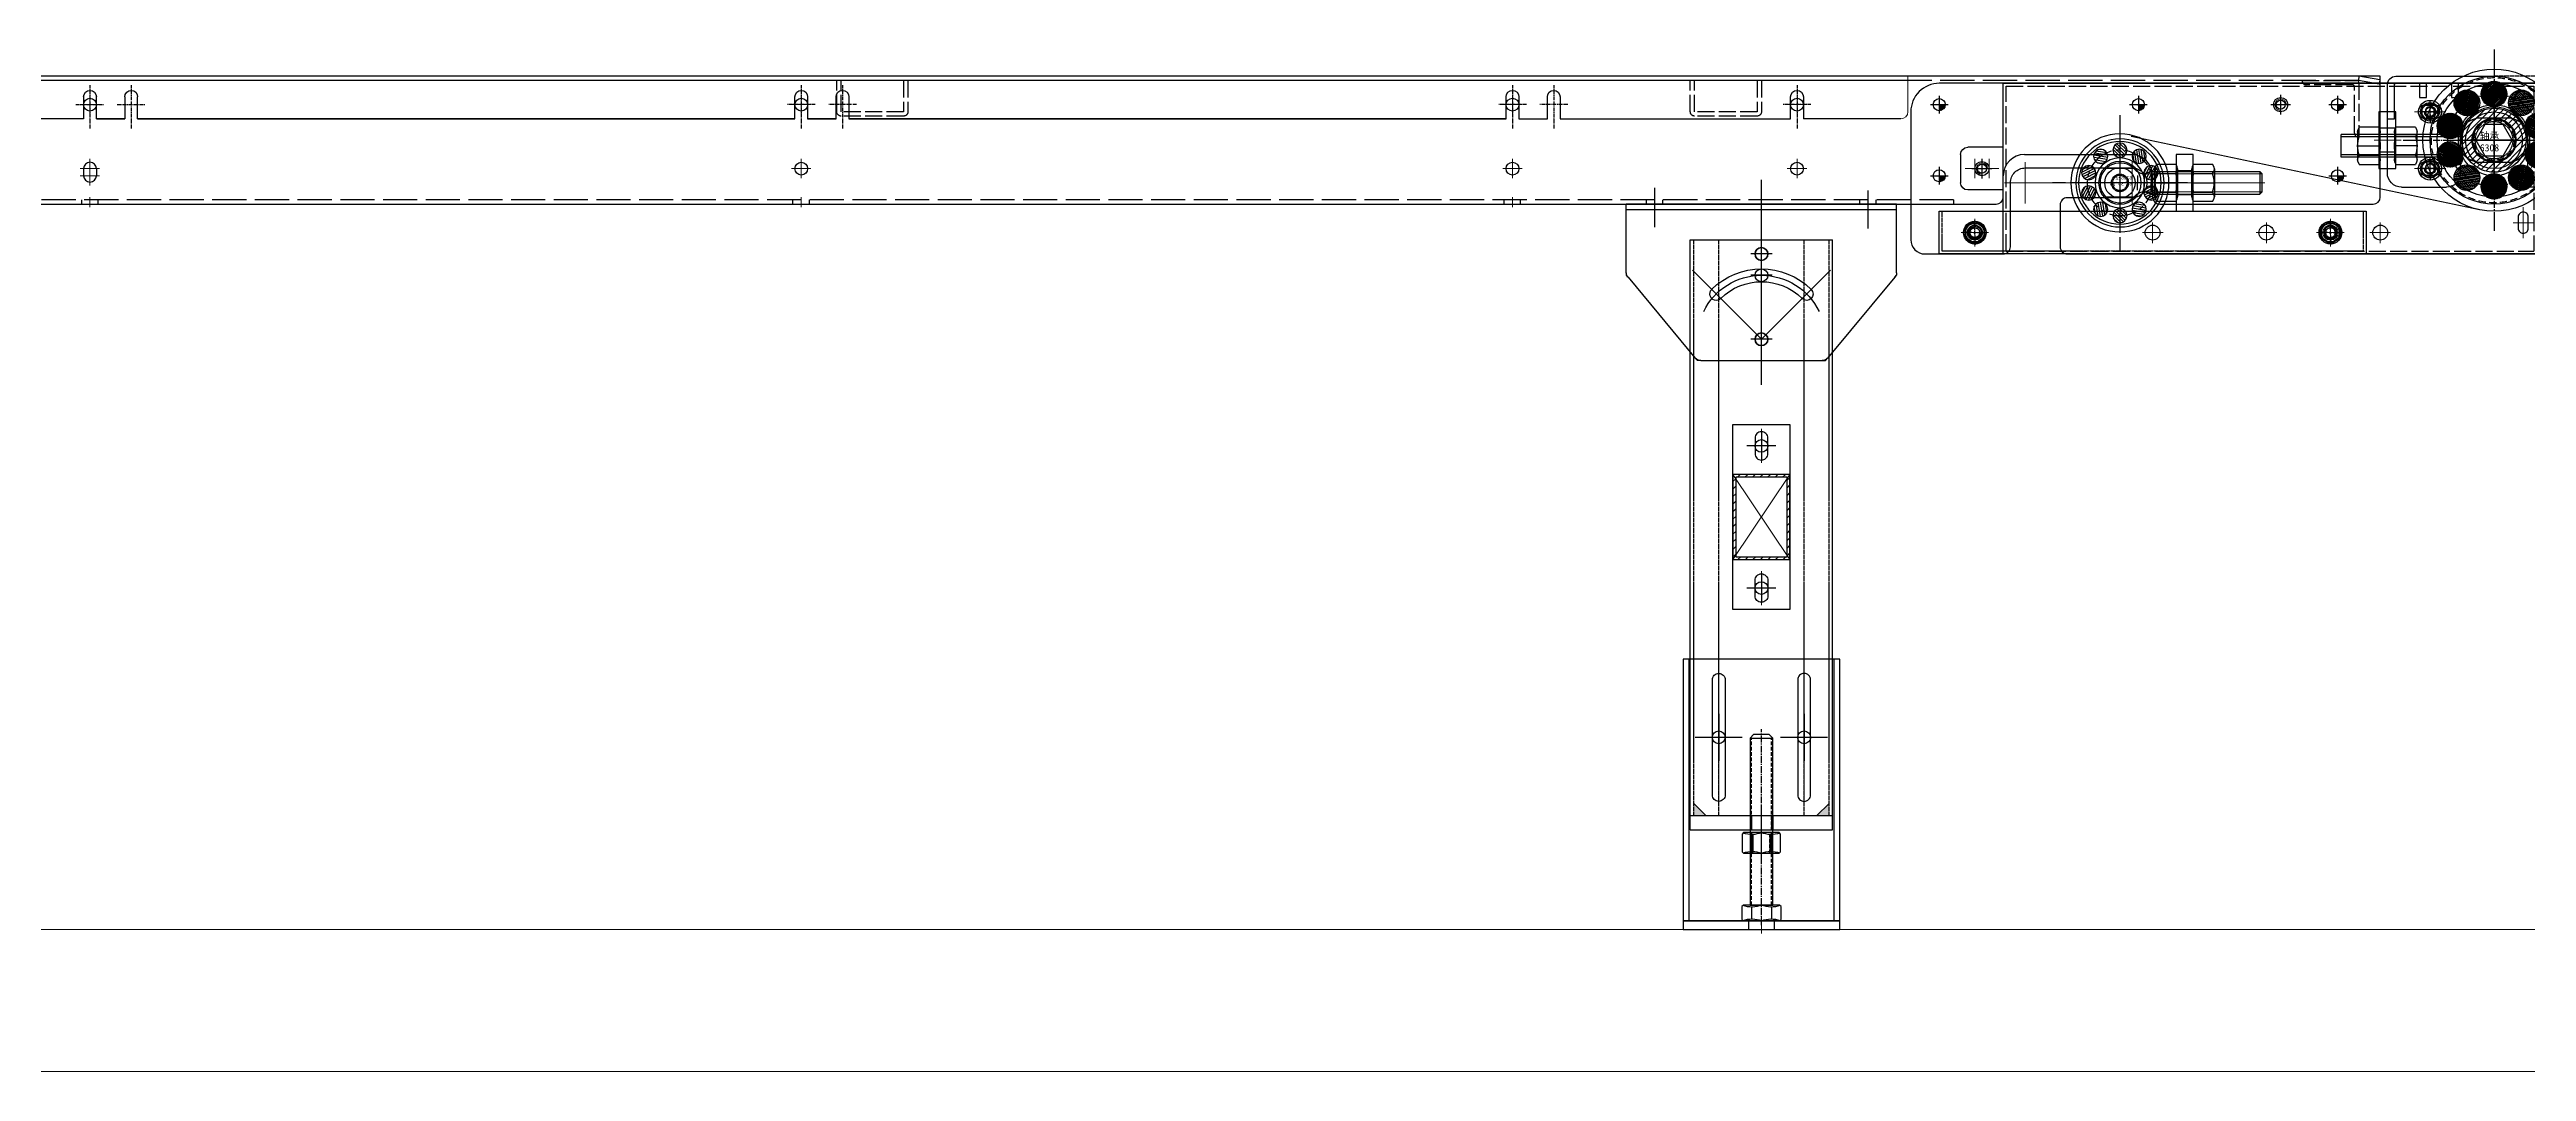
# Model space of a CAD drawing. Header units: millimetres. Extents: x 845401 to 948039, y 511594 to 550263.
# Drawn here: x 921526 to 923268, y 517561 to 518280 of the extents above; entities that cross this region are included whole.
import ezdxf

# ---------------------------------------------------------------- set-up
doc = ezdxf.new("R2010")
doc.units = ezdxf.units.MM
for name, pattern in [('ACAD_ISO02W100', [15, 12, -3]), ('CENTER', [0]), ('CENTER2', [28.575, 19.05, -3.175, 3.175, -3.175]), ('CENTERX2', [4, 2.5, -0.5, 0.5, -0.5]), ('DASHED', [0.75, 0.5, -0.25]), ('DASHED2', [0.375, 0.25, -0.125]), ('HIDDEN', [0.375, 0.25, -0.125])]:
    doc.linetypes.add(name, pattern=pattern)
for name, color, linetype in [('00', 7, 'Continuous'), ('1轮廓实线层', 7, 'Continuous'), ('21', 1, 'Continuous'), ('2细线层', 4, 'Continuous'), ('3中心线层', 1, 'CENTER'), ('4虚线层', 6, 'DASHED'), ('5剖面线层', 2, 'Continuous'), ('CL', 7, 'Continuous'), ('虚线', 4, 'ACAD_ISO02W100')]:
    doc.layers.add(name, color=color, linetype=linetype)
for name, color, linetype, lineweight in [('A-剖-0.10mm.......SECT-L01', 255, 'Continuous', 18), ('中心线', 1, 'CENTER', 9), ('剖面线', 6, 'Continuous', 15), ('标注线', 3, 'Continuous', 15), ('粗实线', 7, 'Continuous', 30), ('细实线', 2, 'Continuous', 18)]:
    doc.layers.add(name, color=color, linetype=linetype, lineweight=lineweight)

# ---------------------------------------------------------------- blocks, each defined once
blk = doc.blocks.new('A$C040F782D12')
for p, q in [((862828.4, -655715.1), (862866.9, -655715.1)), ((862828.4, -655715.1), (862828.4, -655715.1)), ((862863.9, -655718.1), (862831.4, -655718.1)), ((862865.4, -655752.1), (862865.4, -655719.6)), ((862868.4, -655716.6), (862868.4, -655755.1)), ((862868.4, -655755.1), (862868.4, -655755.1))]:
    blk.add_line(p, q)
for centre, radius, start, end in [((862831.4, -655715.1), 3, 180, 270), ((862863.9, -655719.6), 1.5, 0, 90), ((862866.9, -655716.6), 1.5, 0, 90), ((862868.4, -655752.1), 3, 180, 270)]:
    blk.add_arc(centre, radius, start, end)
blk = doc.blocks.new('A$C433C1705')
at = {"layer": '虚线', "ltscale": 5}
blk.add_blockref('A$C040F782D12', (-862828.4, 655755.1), dxfattribs=at)
blk = doc.blocks.new('GD9-15GHRTH')
at = {"layer": '中心线', "ltscale": 3}
for p, q in [((-9.5, 0), (9.5, 0)), ((0, 6.5), (0, -6.5))]:
    blk.add_line(p, q, dxfattribs=at)
at = {"layer": '粗实线'}
blk.add_lwpolyline([(-3, 4.5), (3, 4.5, -0.414214), (7.5, 0), (7.5, 0, -0.414214), (3, -4.5), (-3, -4.5, -0.414214), (-7.5, 0), (-7.5, 0, -0.414214)], format="xyb", close=True, dxfattribs=at)
blk = doc.blocks.new('A$C13691031')
at = {"layer": '虚线'}
for p, q in [((5, 40), (5, 18)), ((8, 40), (8, 18)), ((52, 18), (52, 40)), ((55, 18), (55, 40)), ((8, 18), (52, 18)), ((8, 15), (52, 15))]:
    blk.add_line(p, q, dxfattribs=at)
for centre, start, end in [((8, 18), 180, 270), ((52, 18), 270, 0)]:
    blk.add_arc(centre, 3, start, end, dxfattribs=at)
blk = doc.blocks.new('G$C93B904BA')
at = {"color": 1, "linetype": 'CENTER', "lineweight": -2, "ltscale": 3}
for p, q in [((-7, 0), (7, 0)), ((0, 7), (0, -7))]:
    blk.add_line(p, q, dxfattribs=at)
at = {"color": 0, "linetype": 'ByBlock', "lineweight": -2}
blk.add_circle((0, 0), 5, dxfattribs=at)
blk = doc.blocks.new('G$C56B2856F')
at = {"linetype": 'ByBlock', "lineweight": -2}
h = blk.add_hatch(dxfattribs=at)
h.set_pattern_fill('ANSI31', color=0, scale=0.2, style=0)
h.set_pattern_definition([(45, (-3782.49265, -49905.5814), (-0.449012806, 0.449012806), [])])
h.paths.add_polyline_path([(4.25, 0), (0, 0), (0, -4.25, 0.4142136)])
at = {"color": 1, "linetype": 'CENTER', "lineweight": -2, "ltscale": 3}
for p, q in [((-6.25, 0), (6.25, 0)), ((0, 6.25), (0, -6.25))]:
    blk.add_line(p, q, dxfattribs=at)
at = {"color": 0, "linetype": 'ByBlock', "lineweight": -2}
blk.add_circle((0, 0), 4.25, dxfattribs=at)
blk = doc.blocks.new('A$C055B7571')
at = {"color": 0, "linetype": 'ByBlock', "lineweight": -2}
for p, q in [((745.5, 27), (745.5, 22)), ((754.5, 27), (754.5, 22))]:
    blk.add_line(p, q, dxfattribs=at)
at = {"layer": '中心线', "ltscale": 4}
for p, q in [((243.2, 72), (256.8, 72)), ((250, 65.2), (250, 78.8)), ((743.2, 72), (756.8, 72)), ((750, 65.2), (750, 78.8)), ((1243.2, 72), (1256.8, 72)), ((1250, 65.2), (1250, 78.8)), ((1743.2, 72), (1756.8, 72)), ((1750, 65.2), (1750, 78.8)), ((1943.2, 72), (1956.8, 72)), ((1950, 65.2), (1950, 78.8)), ((243.2, 27), (256.8, 27)), ((250, 20.2), (250, 33.8)), ((743.2, 27), (756.8, 27)), ((743.2, 22), (756.8, 22)), ((750, 20.2), (750, 33.8)), ((750, 15.2), (750, 28.8)), ((1243.2, 27), (1256.8, 27)), ((1250, 20.2), (1250, 33.8)), ((1743.2, 27), (1756.8, 27)), ((1750, 20.2), (1750, 33.8)), ((1943.2, 27), (1956.8, 27)), ((1950, 20.2), (1950, 33.8)), ((75, 0), (75, 7)), ((250, 0), (250, 7)), ((750, 0), (750, 7)), ((1250, 0), (1250, 7)), ((1750, 0), (1750, 7)), ((1850, 0), (1850, 7)), ((2000, 0), (2000, 7))]:
    blk.add_line(p, q, dxfattribs=at)
at = {"layer": '粗实线'}
for p, q in [((2360, 92), (0, 92)), ((0, 2), (0, 92)), ((2360, 7), (2360, 92)), ((2110, 37), (2185, 37)), ((2095, 7), (2095, 22)), ((2200, 22), (2200, 7)), ((0, 2), (2090, 2)), ((2205, 2), (2355, 2))]:
    blk.add_line(p, q, dxfattribs=at)
for centre in [(250, 72), (750, 72), (1250, 72), (1750, 72), (1950, 72), (250, 27), (1250, 27), (1750, 27), (1950, 27)]:
    blk.add_circle(centre, 4.5, dxfattribs=at)
for centre, radius, start, end in [((2110, 22), 15, 90, 180), ((2185, 22), 15, 0, 90), ((750, 27), 4.5, 0, 180), ((750, 22), 4.5, 180, 0), ((2090, 7), 5, 270, 0), ((2205, 7), 5, 180, 270), ((2355, 7), 5, 270, 0)]:
    blk.add_arc(centre, radius, start, end, dxfattribs=at)
at = {"layer": '虚线', "color": 4, "ltscale": 2}
for p, q in [((0.2, 89.4), (15, 92)), ((0.2, 89.4), (0.7, 86.4)), ((0.7, 86.4), (15.3, 89)), ((15, 92), (15.3, 89)), ((2344.7, 89), (15.3, 89)), ((2345, 92), (2344.7, 89)), ((2359.3, 86.4), (2344.7, 89)), ((2359.8, 89.4), (2345, 92)), ((2359.8, 89.4), (2359.3, 86.4)), ((2060, 5), (0, 5)), ((2060, 5), (2060, 2))]:
    blk.add_line(p, q, dxfattribs=at)
at = {"layer": '虚线'}
for p, q in [((69.2, 2), (69.2, 5)), ((80.7, 2), (80.7, 5)), ((244.2, 2), (244.2, 5)), ((255.7, 2), (255.7, 5)), ((744.2, 2), (744.2, 5)), ((755.7, 2), (755.7, 5)), ((1244.2, 2), (1244.2, 5)), ((1255.7, 2), (1255.7, 5)), ((1744.2, 2), (1744.2, 5)), ((1755.7, 2), (1755.7, 5)), ((1844.2, 2), (1844.2, 5)), ((1855.7, 2), (1855.7, 5)), ((1994.2, 2), (1994.2, 5)), ((2005.7, 2), (2005.7, 5))]:
    blk.add_line(p, q, dxfattribs=at)
at = {"color": 0, "linetype": 'ByBlock', "lineweight": -2}
for name, p in [('G$C56B2856F', (2050, 72)), ('G$C56B2856F', (2190, 72)), ('G$C93B904BA', (2290, 72)), ('G$C56B2856F', (2330, 72)), ('G$C56B2856F', (2050, 22)), ('G$C93B904BA', (2080, 27)), ('G$C56B2856F', (2330, 22))]:
    blk.add_blockref(name, p, dxfattribs=at)
at = {"color": 2, "extrusion": (0, 0, -1), "zscale": -1}
for p in [(-40, 32), (-90, 32)]:
    blk.add_blockref('GD9-15GHRTH', p, dxfattribs=at)
at = {"layer": '虚线', "ltscale": 2, "extrusion": (0, 0, -1), "zscale": -1}
for p in [(-70, 49), (-680, 49), (-1330, 49), (-1930, 49)]:
    blk.add_blockref('A$C13691031', p, dxfattribs=at)
at = {"layer": '虚线', "ltscale": 2}
blk.add_blockref('A$C433C1705', (2305, 49), dxfattribs=at)
blk = doc.blocks.new('6206zzswe')
h = blk.add_hatch()
h.set_pattern_fill('ANSI31', color=2, scale=0.5, angle=36, style=0)
h.set_pattern_definition([(81, (177.6857, -3168.0321), (-1.56795524, 0.2483397), [])])
h.paths.add_polyline_path([(-8.5, 13.8, 1), (-18.5, 13.8, 1)])
h = blk.add_hatch()
h.set_pattern_fill('ANSI31', color=2, scale=0.5, style=0)
h.set_pattern_definition([(45, (-1715.575, -2668.3415), (-1.122532, 1.122532), [])])
h.paths.add_polyline_path([(5, 18.2, -1), (-5, 18.2, -1)])
h = blk.add_hatch()
h.set_pattern_fill('ANSI31', color=2, scale=0.5, angle=-36, style=0)
h.set_pattern_definition([(9, (-2953.5444, -1151.2526), (-0.2483397, 1.56795524), [])])
h.paths.add_polyline_path([(18.5, 13.8, 1), (8.5, 13.8, 1)])
h = blk.add_hatch()
h.set_pattern_fill('ANSI31', color=2, scale=0.5, angle=72, style=0)
h.set_pattern_definition([(117, (2003.0765, -2459.4595), (-1.41447286, -0.7207099), [])])
h.paths.add_polyline_path([(-16.9, 2.3, 1), (-26.9, 2.3, 1)])
h = blk.add_hatch()
h.set_pattern_fill('ANSI31', color=2, scale=0.5, angle=-72, style=0)
h.set_pattern_definition([(333, (-3063.3602, 803.7582), (0.7207099, 1.41447286), [])])
h.paths.add_polyline_path([(26.9, 2.3, 1), (16.9, 2.3, 1)])
h = blk.add_hatch()
h.set_pattern_fill('ANSI31', color=2, scale=0.5, angle=108, style=0)
h.set_pattern_definition([(153, (3063.3602, -813.2744), (-0.7207099, -1.41447286), [])])
h.paths.add_polyline_path([(-16.9, -11.9, 1), (-26.9, -11.9, 1)])
h = blk.add_hatch()
h.set_pattern_fill('ANSI31', color=2, scale=0.5, angle=-108, style=0)
h.set_pattern_definition([(297, (-2003.0765, 2449.9433), (1.41447286, 0.7207099), [])])
h.paths.add_polyline_path([(26.9, -11.9, 1), (16.9, -11.9, 1)])
h = blk.add_hatch()
h.set_pattern_fill('ANSI31', color=2, scale=0.5, angle=144, style=0)
h.set_pattern_definition([(189, (2953.5444, 1141.7364), (0.2483397, -1.56795524), [])])
h.paths.add_polyline_path([(-8.5, -23.4, 1), (-18.5, -23.4, 1)])
h = blk.add_hatch()
h.set_pattern_fill('ANSI31', color=2, scale=0.5, angle=180, style=0)
h.set_pattern_definition([(225, (1715.575, 2658.8253), (1.122532, -1.122532), [])])
h.paths.add_polyline_path([(5, -27.8, 1), (-5, -27.8, 1)])
h = blk.add_hatch()
h.set_pattern_fill('ANSI31', color=2, scale=0.5, angle=-144, style=0)
h.set_pattern_definition([(261, (-177.6857, 3158.5158), (1.56795524, -0.2483397), [])])
h.paths.add_polyline_path([(18.5, -23.4, 1), (8.5, -23.4, 1)])
at = {"color": 1, "linetype": 'CENTER2'}
for p, q in [((0, 30.2), (0, -39.8)), ((-35, -4.8), (35, -4.8))]:
    blk.add_line(p, q, dxfattribs=at)
at = {"color": 2}
for centre, radius in [((0, -4.8), 31), ((-13.5, 13.8), 5), ((0, 18.2), 5), ((13.5, 13.8), 5), ((-21.9, 2.3), 5), ((0, -4.8), 15), ((21.9, 2.3), 5), ((-21.9, -11.9), 5), ((21.9, -11.9), 5), ((-13.5, -23.4), 5), ((0, -27.8), 5), ((13.5, -23.4), 5)]:
    blk.add_circle(centre, radius, dxfattribs=at)
at = {"color": 1, "linetype": 'CENTER2'}
blk.add_circle((0, -4.8), 23, dxfattribs=at)
at = {"insert": (-8.6, 0), "char_height": 2.5, "width": 24.33, "attachment_point": 1}
blk.add_mtext('6206zz\\P62*30*16', dxfattribs=at)
blk = doc.blocks.new('GZSF2199')
at = {"color": 1, "linetype": 'CENTER2'}
for p, q in [((19.3, 30.1), (19.3, -64.9)), ((-28.2, -17.4), (66.8, -17.4))]:
    blk.add_line(p, q, dxfattribs=at)
for p, q in [((8.1, -7.4), (30.5, -7.4)), ((8.1, -27.4), (30.5, -27.4))]:
    blk.add_line(p, q)
for radius in [34.5, 29, 15]:
    blk.add_circle((19.3, -17.4), radius)
at = {"color": 0}
for radius in [31, 17.5]:
    blk.add_circle((19.3, -17.4), radius, dxfattribs=at)
at = {"color": 4, "linetype": 'DASHED'}
for radius in [6, 5.25]:
    blk.add_circle((19.3, -17.4), radius, dxfattribs=at)
blk.add_blockref('6206zzswe', (19.3, -12.6))
blk = doc.blocks.new('6308zza')
h = blk.add_hatch()
h.set_pattern_fill('ANSI31', color=2, scale=0.25, angle=36, style=0)
h.set_pattern_definition([(81, (37.6802, -3237.5578), (-0.78397762, 0.12416986), [])])
h.paths.add_polyline_path([(-28.1, 26.3, 1), (-10.1, 26.3, 1)])
h = blk.add_hatch()
h.set_pattern_fill('ANSI31', color=2, scale=0.25, style=0)
h.set_pattern_definition([(45, (-1872.5048, -2641.3872), (-0.561266, 0.561266), [])])
h.paths.add_polyline_path([(9, 32.5, 1), (-9, 32.5, 1)])
h = blk.add_hatch()
h.set_pattern_fill('ANSI31', color=2, scale=0.25, angle=-36, style=0)
h.set_pattern_definition([(9, (-3067.45665, -1036.2964), (-0.12416986, 0.78397762), [])])
h.paths.add_polyline_path([(10.1, 26.3, 1), (28.1, 26.3, 1)])
h = blk.add_hatch()
h.set_pattern_fill('ANSI31', color=2, scale=0.25, angle=72, style=0)
h.set_pattern_definition([(117, (1933.4727, -2597.09144), (-0.70723643, -0.36035496), [])])
h.paths.add_polyline_path([(-39.9, 10, 1), (-21.9, 10, 1)])
h = blk.add_hatch()
h.set_pattern_fill('ANSI31', color=2, scale=0.25, angle=-72, style=0)
h.set_pattern_definition([(333, (-3090.7443, 964.6244), (0.36035496, 0.70723643), [])])
h.paths.add_polyline_path([(39.9, 10, 1), (21.9, 10, 1)])
h = blk.add_hatch()
h.set_pattern_fill('ANSI31', color=2, scale=0.25, angle=108, style=0)
h.set_pattern_definition([(153, (3090.7443, -964.6244), (-0.36035496, -0.70723643), [])])
h.paths.add_polyline_path([(-39.9, -10, 1), (-21.9, -10, 1)])
h = blk.add_hatch()
h.set_pattern_fill('ANSI31', color=2, scale=0.25, angle=144, style=0)
h.set_pattern_definition([(189, (3067.45665, 1036.2964), (0.12416986, -0.78397762), [])])
h.paths.add_polyline_path([(-10.1, -26.3, 1), (-28.1, -26.3, 1)])
h = blk.add_hatch()
h.set_pattern_fill('ANSI31', color=2, scale=0.25, angle=-144, style=0)
h.set_pattern_definition([(261, (-37.6802, 3237.5578), (0.78397762, -0.12416986), [])])
h.paths.add_polyline_path([(28.1, -26.3, 1), (10.1, -26.3, 1)])
h = blk.add_hatch()
h.set_pattern_fill('ANSI31', color=2, scale=0.25, angle=-108, style=0)
h.set_pattern_definition([(297, (-1933.4727, 2597.09144), (0.70723643, 0.36035496), [])])
h.paths.add_polyline_path([(39.9, -10, 1), (21.9, -10, 1)])
h = blk.add_hatch()
h.set_pattern_fill('ANSI31', color=2, scale=0.25, angle=180, style=0)
h.set_pattern_definition([(225, (1872.5048, 2641.3872), (0.561266, -0.561266), [])])
h.paths.add_polyline_path([(9, -32.5, 1), (-9, -32.5, 1)])
at = {"color": 1, "linetype": 'CENTER2', "ltscale": 0.25}
for p, q in [((0, 50), (0, -50)), ((-50, 0), (50, 0))]:
    blk.add_line(p, q, dxfattribs=at)
at = {"color": 2}
for centre, radius in [((0, 0), 45), ((0, 0), 40), ((-19.1, 26.3), 9), ((0, 32.5), 9), ((19.1, 26.3), 9), ((-30.9, 10), 9), ((0, 0), 25), ((0, 0), 20), ((30.9, 10), 9), ((-30.9, -10), 9), ((-19.1, -26.3), 9), ((19.1, -26.3), 9), ((30.9, -10), 9), ((0, -32.5), 9)]:
    blk.add_circle(centre, radius, dxfattribs=at)
at = {"color": 1, "linetype": 'CENTER2', "ltscale": 0.25}
blk.add_circle((0, 0), 32.5, dxfattribs=at)
at = {"color": 3, "insert": (-10, 5.5), "char_height": 5, "width": 23.104, "attachment_point": 1}
blk.add_mtext('{\\fSimSun|b0|i0|c134|p54;轴承}6308', dxfattribs=at)
blk = doc.blocks.new('ztt2015-05-20e')
at = {"layer": '剖面线'}
h = blk.add_hatch(dxfattribs=at)
h.set_pattern_fill('ANSI31', color=256, scale=25, style=0)
h.set_pattern_definition([(45, (-811205.8484, 604385.6305), (-2.209708691, 2.209708691), [])])
h.paths.add_polyline_path([(-7, 15.5), (-7, 22.5, 0.414214), (-29.5, 0), (-22.5, 0, -0.414214)])
h.paths.add_polyline_path([(-7, 22.5), (-7, 15.5, -0.414214), (8.5, 0), (15.5, 0, 0.414214)])
h.paths.add_polyline_path([(15.5, 0), (8.5, 0, -0.414214), (-7, -15.5), (-7, -22.5, 0.414214)])
h.paths.add_polyline_path([(-22.5, 0), (-29.5, 0, 0.414214), (-7, -22.5), (-7, -15.5, -0.414214)])
at = {"layer": '中心线'}
for p, q in [((-7, 28), (-7, -28)), ((-35, 0), (21, 0))]:
    blk.add_line(p, q, dxfattribs=at)
at = {"layer": '粗实线', "color": 0}
for radius in [22.5, 15.5]:
    blk.add_circle((-7, 0), radius, dxfattribs=at)
blk = doc.blocks.new('A$C20566805')
at = {"color": 1, "linetype": 'CENTERX2'}
for p, q in [((26, 0), (26, 52)), ((0, 26), (52, 26))]:
    blk.add_line(p, q, dxfattribs=at)
at = {"color": 0}
blk.add_lwpolyline([(19.6, 37), (13.3, 26), (19.6, 15), (32.4, 15), (38.7, 26), (32.4, 37)], close=True, dxfattribs=at)
for radius in [22.5, 15]:
    blk.add_circle((26, 26), radius, dxfattribs=at)
at = {"color": 4, "linetype": 'DASHED2'}
blk.add_circle((26, 26), 13.2, dxfattribs=at)
blk = doc.blocks.new('gzsf1234-0o9u')
at = {"color": 1, "linetype": 'CENTER2'}
for p, q in [((11.9, 46.7), (11.9, -80.8)), ((11.9, 0.5), (11.9, -34.5)), ((-51.9, -17), (75.6, -17)), ((-8.6, -17), (32.4, -17))]:
    blk.add_line(p, q, dxfattribs=at)
for radius in [50, 20]:
    blk.add_circle((11.9, -17), radius)
at = {"color": 4, "linetype": 'HIDDEN', "ltscale": 20}
for radius in [44, 22.5, 15, 14.2]:
    blk.add_circle((11.9, -17), radius, dxfattribs=at)
blk.add_blockref('6308zza', (11.9, -17))
at = {"color": 0}
for name, p in [('ztt2015-05-20e', (18.9, -17)), ('A$C20566805', (-14.1, -43))]:
    blk.add_blockref(name, p, dxfattribs=at)
blk = doc.blocks.new('A$C18442082')
at = {"layer": '中心线', "ltscale": 4}
for p, q in [((-1.8, 60), (11.8, 60)), ((5, 53.2), (5, 66.8)), ((21.8, 60), (8.2, 60)), ((15, 53.2), (15, 66.8)), ((15, 53.2), (15, 66.8)), ((403.2, 60), (416.8, 60)), ((410, 53.2), (410, 66.8)), ((426.8, 60), (413.2, 60)), ((420, 53.2), (420, 66.8)), ((420, 53.2), (420, 66.8))]:
    blk.add_line(p, q, dxfattribs=at)
at = {"layer": '中心线', "ltscale": 0.25}
blk.add_line((10, 65.8), (10, 54.2), dxfattribs=at)
at = {"layer": '粗实线'}
for p, q in [((-5, 70), (-5, 50)), ((25, 75), (0, 75)), ((400, 75), (425, 75)), ((430, 70), (430, 50)), ((25, 45), (0, 45)), ((400, 45), (425, 45))]:
    blk.add_line(p, q, dxfattribs=at)
blk.add_lwpolyline([(380, 120), (45, 120), (25, 120), (25, 0), (400, 0), (400, 120)], close=True, dxfattribs=at)
for centre, start, end in [((0, 70), 90, 180), ((425, 70), 0, 90), ((0, 50), 180, 270), ((425, 50), 270, 0)]:
    blk.add_arc(centre, 5, start, end, dxfattribs=at)
at = {"layer": '虚线'}
blk.add_line((398, 2), (27, 2), dxfattribs=at)
blk.add_lwpolyline([(398, 2), (398, 118), (368.8, 118), (46.2, 118), (27, 118), (27, 2)], dxfattribs=at)
blk = doc.blocks.new('A$C2647088C')
at = {"layer": '1轮廓实线层'}
for p, q in [((31, 20.4), (31.5, 20.4)), ((26.3, 8.8), (26.3, 14)), ((31, 7.6), (31, 14)), ((31, 7.6), (31.5, 7.6)), ((36, 6), (36, 14))]:
    blk.add_line(p, q, dxfattribs=at)
at = {"layer": '中心线'}
for p, q in [((14, 27.3), (14, 0.6)), ((3.6, 14), (115.9, 14))]:
    blk.add_line(p, q, dxfattribs=at)
at = {"layer": '粗实线'}
for p, q in [((26.3, 19.2), (26.3, 14)), ((36, 22), (31, 20.4)), ((31, 20.4), (31, 14)), ((36, 22), (112.4, 22)), ((36, 22), (36, 14)), ((112.4, 22), (114, 20.4)), ((112.4, 22), (112.4, 6)), ((114, 7.6), (114, 20.4)), ((36, 6), (31, 7.6)), ((36, 6), (112.4, 6)), ((112.4, 6), (114, 7.6))]:
    blk.add_line(p, q, dxfattribs=at)
for radius in [10.7, 6]:
    blk.add_circle((14, 14), radius, dxfattribs=at)
for centre, radius, start, end in [((14, 14), 14, 43.1047, 316.8953), ((31.5, 30.4), 10, 223.1047, 270), ((31.5, -2.4), 10, 90, 136.8953)]:
    blk.add_arc(centre, radius, start, end, dxfattribs=at)
at = {"layer": '细实线'}
for p, q in [((114, 20.4), (31, 20.4)), ((114, 7.6), (31, 7.6))]:
    blk.add_line(p, q, dxfattribs=at)
blk = doc.blocks.new('DSFGDFG')
for p, q in [((1135.5, 2994.2), (1135.5, 3013.8)), ((1136.7, 3017.1), (1150.2, 3017.1)), ((1151.4, 3013.8), (1151.4, 2994.2)), ((1136.7, 3010.6), (1150.2, 3010.6)), ((1136.7, 2997.5), (1150.2, 2997.5)), ((1150.2, 2990.9), (1136.7, 2990.9))]:
    blk.add_line(p, q)
for centre, radius, start, end in [((1140.6, 3013.8), 5.08, 139.9424, 220.0576), ((1146.3, 3013.8), 5.08, 319.9424, 40.0576), ((1154, 3004), 18.5, 159.3402, 200.6598), ((1140.6, 2994.2), 5.08, 139.9424, 220.0576), ((1132.8, 3004), 18.5, 339.3402, 20.6598), ((1146.3, 2994.2), 5.08, 319.9424, 40.0576)]:
    blk.add_arc(centre, radius, start, end)
at = {"layer": '3中心线层'}
blk.add_line((1135.5, 3004), (1151.4, 3004), dxfattribs=at)
blk = doc.blocks.new('*U1571')
for p, q in [((-15.9, -9.8), (-15.9, 9.8)), ((-14.7, 13.1), (-1.2, 13.1)), ((-14.7, 6.5), (-1.2, 6.5)), ((0, 9.8), (0, -9.8)), ((-14.7, -6.5), (-1.2, -6.5)), ((-1.2, -13.1), (-14.7, -13.1))]:
    blk.add_line(p, q)
for centre, radius, start, end in [((-10.8, 9.8), 5.08, 139.9424, 220.0576), ((2.6, 0), 18.5, 159.3402, 200.6598), ((-5.1, 9.8), 5.08, 319.9424, 40.0576), ((-18.5, 0), 18.5, 339.3402, 20.6598), ((-10.8, -9.8), 5.08, 139.9424, 220.0576), ((-5.1, -9.8), 5.08, 319.9424, 40.0576)]:
    blk.add_arc(centre, radius, start, end)
at = {"layer": '3中心线层'}
blk.add_line((-15.9, 0), (0, 0), dxfattribs=at)
blk = doc.blocks.new('*U1572')
for p, q in [((0, -9.8), (0, 9.8)), ((1.2, 13.1), (14.7, 13.1)), ((14.7, 6.5), (1.2, 6.5)), ((15.9, 9.8), (15.9, -9.8)), ((14.7, -6.5), (1.2, -6.5)), ((14.7, -13.1), (1.2, -13.1))]:
    blk.add_line(p, q)
for centre, radius, start, end in [((5.1, 9.8), 5.08, 139.9424, 220.0576), ((18.5, 0), 18.5, 159.3402, 200.6598), ((10.8, 9.8), 5.08, 319.9424, 40.0576), ((-2.6, 0), 18.5, 339.3402, 20.6598), ((5.1, -9.8), 5.08, 139.9424, 220.0576), ((10.8, -9.8), 5.08, 319.9424, 40.0576)]:
    blk.add_arc(centre, radius, start, end)
at = {"layer": '3中心线层'}
blk.add_line((15.9, 0), (0, 0), dxfattribs=at)
blk = doc.blocks.new('*U1573')
at = {"layer": '1轮廓实线层'}
for p, q in [((-10, 9.8), (-10, 0)), ((-10, 0), (-10, -9.8)), ((0, 13.1), (-8.5, 13.1)), ((0, 6.5), (-8.5, 6.5)), ((0, -13.1), (0, 13.1)), ((0, 8), (75, 8)), ((0, -8), (0, 8)), ((75, -8), (75, 8)), ((0, -6.5), (-8.5, -6.5)), ((0, -13.1), (-8.5, -13.1)), ((0, -8), (75, -8))]:
    blk.add_line(p, q, dxfattribs=at)
for centre, radius, start, end in [((-5.7, 9.8), 4.32, 130.7333, 229.2667), ((5, 0), 15, 154.1739, 205.8261), ((-5.7, -9.8), 4.32, 130.7333, 229.2667)]:
    blk.add_arc(centre, radius, start, end, dxfattribs=at)
at = {"layer": '2细线层'}
for p, q in [((0, 6.4), (75, 6.4)), ((0, -6.4), (75, -6.4))]:
    blk.add_line(p, q, dxfattribs=at)
blk = doc.blocks.new('A$C57506761')
at = {"color": 0, "linetype": 'ByBlock', "lineweight": -2}
for centre in [(45, 19), (170, 19), (250, 19), (295, 19), (330, 19)]:
    blk.add_circle(centre, 5.25, dxfattribs=at)
at = {"layer": '中心线'}
for p, q in [((25.8, 109), (14.2, 109)), ((20, 114.8), (20, 103.2)), ((165.8, 109), (154.2, 109)), ((160, 114.8), (160, 103.2)), ((265.8, 109), (254.2, 109)), ((260, 114.8), (260, 103.2)), ((305.8, 109), (294.2, 109)), ((300, 114.8), (300, 103.2)), ((365, 97), (365, 111)), ((376, 104), (354, 104)), ((410, 65.5), (410, 102.5)), ((50, 69.8), (50, 58.2)), ((344.8, 84), (325.8, 84)), ((365, 57), (365, 71)), ((438, 84), (382, 84)), ((460, 69.8), (460, 58.2)), ((25.8, 59), (14.2, 59)), ((20, 64.8), (20, 53.2)), ((55.8, 64), (44.2, 64)), ((170.5, 54), (65.9, 54)), ((67, 54), (171.6, 54)), ((80.5, 39.5), (80.5, 68.5)), ((155.5, 39.5), (155.5, 68.5)), ((202.3, 54), (183.3, 54)), ((305.8, 59), (294.2, 59)), ((300, 64.8), (300, 53.2)), ((376, 64), (354, 64)), ((465.8, 64), (454.2, 64)), ((430.5, 37), (430.5, 15)), ((455.5, 37), (455.5, 15)), ((52.3, 19), (37.8, 19)), ((45, 26.2), (45, 11.7)), ((177.3, 19), (162.8, 19)), ((170, 26.2), (170, 11.7)), ((257.3, 19), (242.8, 19)), ((250, 26.2), (250, 11.7)), ((302.3, 19), (287.8, 19)), ((295, 26.2), (295, 11.7)), ((337.3, 19), (322.8, 19)), ((330, 26.2), (330, 11.7)), ((437.5, 26), (423.5, 26)), ((462.5, 26), (448.5, 26))]:
    blk.add_line(p, q, dxfattribs=at)
at = {"layer": '粗实线'}
blk.add_lwpolyline([(70, 54, -0.414214), (80.5, 64.5), (155.5, 64.5, -0.414214), (166, 54, -0.414214), (155.5, 43.5), (110, 43.5, 0.414214), (105, 38.5), (105, 9, 0.414214), (110, 4), (460, 4, 0.414214), (470, 14), (470, 104, 0.414214), (450, 124), (20, 124, 0.414214), (0, 104), (0, 14, 0.414214), (10, 4), (65, 4, 0.414214), (70, 9), (70, 54)], format="xyb", dxfattribs=at)
for points in [[(361, 99.5), (369, 99.5, 0.414214), (373.5, 104, 0.414214), (369, 108.5), (361, 108.5, 0.414214), (356.5, 104, 0.414214)], [(419.5, 99.5), (400.5, 99.5, 0.414214), (385, 84, 0.414214), (400.5, 68.5), (419.5, 68.5, 0.414214), (435, 84, 0.414214)], [(361, 59.5), (369, 59.5, 0.414214), (373.5, 64, 0.414214), (369, 68.5), (361, 68.5, 0.414214), (356.5, 64, 0.414214)], [(434, 22), (434, 30, 0.414214), (430.5, 33.5), (430.5, 33.5, 0.414214), (427, 30), (427, 22, 0.414214), (430.5, 18.5), (430.5, 18.5, 0.414214)], [(459, 22), (459, 30, 0.414214), (455.5, 33.5), (455.5, 33.5, 0.414214), (452, 30), (452, 22, 0.414214), (455.5, 18.5), (455.5, 18.5, 0.414214)]]:
    blk.add_lwpolyline(points, format="xyb", close=True, dxfattribs=at)
for points in [[(341, 104), (329, 104), (329, 64), (341, 64)], [(198.5, 74), (186.5, 74), (186.5, 34), (198.5, 34)]]:
    blk.add_lwpolyline(points, close=True, dxfattribs=at)
for centre, radius in [((20, 109), 4.25), ((160, 109), 4.25), ((260, 109), 3.25), ((300, 109), 4.25), ((20, 59), 4.25), ((50, 64), 3.25), ((300, 59), 4.25), ((460, 64), 3.25)]:
    blk.add_circle(centre, radius, dxfattribs=at)
at = {"layer": '细实线'}
for centre in [(260, 109), (50, 64), (460, 64)]:
    blk.add_arc(centre, 4, 0, 270, dxfattribs=at)
at = {"layer": '虚线'}
for p, q in [((341, 92.5), (329, 92.5)), ((341, 75.5), (329, 75.5)), ((198.5, 62.5), (186.5, 62.5)), ((198.5, 45.5), (186.5, 45.5))]:
    blk.add_line(p, q, dxfattribs=at)
blk = doc.blocks.new('DFGFREWRE3445')
at = {"color": 0, "linetype": 'ByBlock', "lineweight": -2}
blk.add_blockref('A$C57506761', (0, -64), dxfattribs=at)
blk = doc.blocks.new('护套')
for p, q in [((-23.5, 0), (-23.5, -33)), ((23.5, 0), (23.5, -23))]:
    blk.add_line(p, q)
blk.add_arc((0, 0), 23.5, 0, 180)
at = {"layer": '00', "ltscale": 0.08}
for centre in [(45, 20), (45, -20)]:
    blk.add_circle(centre, 3.5, dxfattribs=at)
at = {"layer": '00', "color": 4, "ltscale": 0.08}
for centre in [(45, 20), (45, -20)]:
    blk.add_arc(centre, 4, 90, 0, dxfattribs=at)
at = {"layer": '1轮廓实线层'}
for p, q in [((69, 45), (0, 45)), ((75, -23), (75, 39)), ((65, -33), (33.5, -33))]:
    blk.add_line(p, q, dxfattribs=at)
blk.add_lwpolyline([(75, 15), (70, 15), (70, 39, 0.414214), (69, 40), (0, 40, 0.72668), (-23.5, -32.4, 0.72668)], format="xyb", dxfattribs=at)
for centre, radius, start, end in [((0, 0), 45, 90, 227.1666), ((69, 39), 6, 0, 90), ((33.5, -23), 10, 180, 270), ((65, -23), 10, 270, 0)]:
    blk.add_arc(centre, radius, start, end, dxfattribs=at)
at = {"layer": '3中心线层'}
for p, q in [((38.4, 20), (51.6, 20)), ((45, 14), (45, 26)), ((-16.7, 0), (16.7, 0)), ((0, 16.7), (0, -16.7)), ((45, -26), (45, -14)), ((38.4, -20), (51.6, -20))]:
    blk.add_line(p, q, dxfattribs=at)
at = {"layer": 'CL', "ltscale": 0.08}
blk.add_line((-30.6, -33), (-23.5, -33), dxfattribs=at)
for points in [[(-17.8, 35.8), (-12.8, 27.2), (-17.2, 24.7), (-22.1, 33.3)], [(7.5, 40), (7.5, 30), (2.5, 30), (2.5, 40)], [(30, 40), (30, 30), (25, 30), (25, 40)], [(52.5, 40), (52.5, 30), (47.5, 30), (47.5, 40)], [(-37.9, 12.7), (-28.3, 10.2), (-29.6, 5.3), (-39.2, 7.9)], [(-35.8, -17.8), (-27.2, -12.8), (-24.7, -17.2), (-33.3, -22.1)]]:
    blk.add_lwpolyline(points, dxfattribs=at)
blk = doc.blocks.new('M8LMDS')
at = {"layer": '中心线', "ltscale": 2.5}
for p, q in [((-9.7, 0), (9.7, 0)), ((0, 9.7), (0, -9.7))]:
    blk.add_line(p, q, dxfattribs=at)
at = {"layer": '虚线', "color": 2}
blk.add_lwpolyline([(-4, 7), (-8.1, 0), (-4, -7), (4, -7), (8.1, 0), (4, 7)], close=True, dxfattribs=at)
at = {"layer": '虚线', "color": 2, "ltscale": 10}
blk.add_circle((0, 0), 3.4, dxfattribs=at)
blk.add_arc((0, 0), 4, 0, 270, dxfattribs=at)
blk = doc.blocks.new('G$C99142C59')
at = {"layer": '中心线', "color": 1, "linetype": 'CENTER2', "ltscale": 5}
for p, q in [((-8, 0), (8, 0)), ((0, -8), (0, 8))]:
    blk.add_line(p, q, dxfattribs=at)
at = {"layer": '粗实线'}
blk.add_circle((0, 0), 4.5, dxfattribs=at)
blk.add_blockref('M8LMDS', (0, 0))
blk = doc.blocks.new('G$CC7797B18')
at = {"color": 0, "linetype": 'ByBlock', "lineweight": -2, "xscale": -1, "rotation": 270}
blk.add_blockref('G$C99142C59', (0, 0), dxfattribs=at)
blk = doc.blocks.new('A$C38D108FB')
at = {"layer": '粗实线'}
blk.add_lwpolyline([(0, 325), (30, 325), (30, 25), (0, 25)], close=True, dxfattribs=at)
at = {"layer": '虚线', "linetype": 'DASHED'}
blk.add_lwpolyline([(0, 323), (28, 323), (28, 27), (0, 27)], dxfattribs=at)
at = {"color": 0, "linetype": 'ByBlock', "lineweight": -2, "rotation": 90}
blk.add_blockref('G$CC7797B18', (15, 300), dxfattribs=at)
at = {"color": 0, "linetype": 'ByBlock', "lineweight": -2, "xscale": -1, "rotation": 90}
blk.add_blockref('G$CC7797B18', (15, 50), dxfattribs=at)
blk = doc.blocks.new('OHM08')
at = {"layer": '21', "linetype": 'Continuous'}
for p, q in [((-2, 0), (-7.5, 0)), ((-1, 0), (1, 0)), ((0, 2), (0, 7.5)), ((0, -1), (0, 1)), ((2, 0), (7.5, 0)), ((0, -2), (0, -7.5))]:
    blk.add_line(p, q, dxfattribs=at)
blk.add_lwpolyline([(3, 1.7), (0, 3.5), (-3, 1.7), (-3, -1.7), (0, -3.5), (3, -1.7)], close=True, dxfattribs=at)
for radius in [6.5, 5.63]:
    blk.add_circle((0, 0), radius, dxfattribs=at)
blk = doc.blocks.new('A$C31E67C0F')
at = {"layer": '21', "linetype": 'Continuous'}
blk.add_circle((8, 8), 8, dxfattribs=at)
at = {"linetype": 'Continuous'}
blk.add_blockref('OHM08', (8, 8), dxfattribs=at)
blk = doc.blocks.new('OBM08')
at = {"layer": '21', "linetype": 'Continuous'}
for p, q in [((-2, 0), (-8.5, 0)), ((-1, 0), (1, 0)), ((0, 2), (0, 8.5)), ((0, -1), (0, 1)), ((2, 0), (8.5, 0)), ((0, -2), (0, -8.5))]:
    blk.add_line(p, q, dxfattribs=at)
blk.add_lwpolyline([(6.5, 3.8), (0, 7.5), (-6.5, 3.8), (-6.5, -3.8), (0, -7.5), (6.5, -3.8)], close=True, dxfattribs=at)
blk.add_circle((0, 0), 6.5, dxfattribs=at)
blk = doc.blocks.new('A$C3BFB7E3F')
at = {"layer": '21', "linetype": 'Continuous'}
blk.add_circle((8.5, 8.5), 8, dxfattribs=at)
at = {"linetype": 'Continuous'}
blk.add_blockref('OBM08', (8.5, 8.5), dxfattribs=at)
blk = doc.blocks.new('A$C12C21AB3')
at = {"color": 1, "linetype": 'ByBlock', "lineweight": -2}
blk.add_line((2429.7, 41.1), (2184.9, 92.7), dxfattribs=at)
at = {"color": 1, "linetype": 'DASHED', "lineweight": -2}
blk.add_lwpolyline([(2500, 110), (2500, 135), (2440, 135)], dxfattribs=at)
for name, p in [('gzsf1234-0o9u', (2428.1, 107)), ('DSFGDFG', (1066.1, -2944)), ('DSFGDFG', (1092, -2944))]:
    blk.add_blockref(name, p)
at = {"color": 0, "linetype": 'ByBlock', "lineweight": -2}
for name, p in [('A$C055B7571', (0, 43)), ('A$C57506761', (2030, 6))]:
    blk.add_blockref(name, p, dxfattribs=at)
at = {"extrusion": (4.93038e-32, 0, -1), "zscale": -1}
blk.add_blockref('护套', (-2440, 90), dxfattribs=at)
at = {"xscale": -1}
blk.add_blockref('GZSF2199', (2196.3, 77.4), dxfattribs=at)
at = {"color": 0, "linetype": 'ByBlock', "lineweight": -2, "rotation": 270}
blk.add_blockref('A$C38D108FB', (2025, 40), dxfattribs=at)
at = {"layer": '1轮廓实线层', "xscale": -1}
for name, p in [('*U1573', (2407.6, 86)), ('*U1572', (2360, 86)), ('*U1571', (2370, 86))]:
    blk.add_blockref(name, p, dxfattribs=at)
at = {"layer": '1轮廓实线层'}
blk.add_blockref('A$C2647088C', (2163, 46), dxfattribs=at)
at = {"layer": '21', "linetype": 'Continuous'}
for name, p in [('A$C31E67C0F', (2387, 102)), ('A$C31E67C0F', (2387, 62)), ('A$C3BFB7E3F', (2066.5, 16.5)), ('A$C3BFB7E3F', (2316.5, 16.5))]:
    blk.add_blockref(name, p, dxfattribs=at)
at = {"layer": '粗实线'}
blk.add_blockref('DFGFREWRE3445', (2030, 70), dxfattribs=at)
at = {"layer": '粗实线', "xscale": -1}
blk.add_blockref('A$C18442082', (2495, 10), dxfattribs=at)
blk = doc.blocks.new('A$C2E170EB7')
at = {"layer": '中心线'}
for p, q in [((25, 186), (25, 90)), ((85, 186), (85, 90)), ((17.5, 138), (32.5, 138)), ((92.5, 138), (77.5, 138)), ((55, 12), (55, 0))]:
    blk.add_line(p, q, dxfattribs=at)
at = {"layer": '粗实线'}
for p, q in [((4, 193), (4, 9)), ((106, 193), (106, 9))]:
    blk.add_line(p, q, dxfattribs=at)
for points in [[(0, 193), (110, 193), (110, 9), (0, 9)], [(0, 9), (110, 9), (110, 3), (0, 3)]]:
    blk.add_lwpolyline(points, close=True, dxfattribs=at)
for points in [[(25, 183), (25, 183, -0.414214), (29.5, 178.5), (29.5, 97.5, -0.414214), (25, 93), (25, 93, -0.414214), (20.5, 97.5), (20.5, 178.5, -0.414214)], [(85, 183), (85, 183, 0.414214), (80.5, 178.5), (80.5, 97.5, 0.414214), (85, 93), (85, 93, 0.414214), (89.5, 97.5), (89.5, 178.5, 0.414214)]]:
    blk.add_lwpolyline(points, format="xyb", close=True, dxfattribs=at)
at = {"layer": '虚线', "ltscale": 0.5}
for p, q in [((46, 9), (46, 3)), ((64, 9), (64, 3))]:
    blk.add_line(p, q, dxfattribs=at)
blk = doc.blocks.new('A$C39C60854')
at = {"layer": '剖面线'}
h = blk.add_hatch(dxfattribs=at)
h.set_pattern_fill('ANSI31', color=256, scale=30, style=0)
h.set_pattern_definition([(45, (-776643, 668927.5), (-2.65165043, 2.65165043), [])])
h.paths.add_polyline_path([(0, 40), (0, 0), (60, 0), (60, 40)])
h.paths.add_polyline_path([(58, 38), (58, 2), (2, 2), (2, 38)], flags=16)
at = {"layer": '粗实线'}
for points in [[(0, 40), (60, 40), (60, 0), (0, 0)], [(2, 38), (58, 38), (58, 2), (2, 2)]]:
    blk.add_lwpolyline(points, close=True, dxfattribs=at)
blk = doc.blocks.new('A$C771F760B')
at = {"layer": '中心线'}
for p, q in [((32, 20), (8, 20)), ((20, 13.5), (20, 26.5)), ((108, 20), (132, 20)), ((120, 13.5), (120, 26.5))]:
    blk.add_line(p, q, dxfattribs=at)
at = {"layer": '粗实线', "color": 0}
blk.add_lwpolyline([(5, 40), (5, 0), (135, 0), (135, 40)], close=True, dxfattribs=at)
for points in [[(25.5, 24.5), (14.5, 24.5, 0.414214), (10, 20), (10, 20, 0.414214), (14.5, 15.5), (25.5, 15.5, 0.414214), (30, 20), (30, 20, 0.414214)], [(114.5, 24.5), (125.5, 24.5, -0.414214), (130, 20), (130, 20, -0.414214), (125.5, 15.5), (114.5, 15.5, -0.414214), (110, 20), (110, 20, -0.414214)]]:
    blk.add_lwpolyline(points, format="xyb", close=True, dxfattribs=at)
at = {"layer": '细实线'}
for p, q in [((40, 0), (100, 40)), ((40, 40), (100, 0))]:
    blk.add_line(p, q, dxfattribs=at)
at = {"layer": '粗实线'}
blk.add_blockref('A$C39C60854', (40, 0), dxfattribs=at)
blk = doc.blocks.new('A$C0B1B2D33')
at = {"linetype": 'ByBlock', "lineweight": -2}
h = blk.add_hatch(color=2, dxfattribs=at)
h.paths.add_polyline_path([(97.5, -8.1), (97.5, -16.6), (89, -16.6)])
h.paths.add_polyline_path([(11, -16.6), (2.5, -16.6), (2.5, -8.1)])
for p, q in [((0, -26.6), (0, 388.4)), ((0, 388.4), (100, 388.4)), ((100, -26.6), (100, 388.4)), ((0, -16.6), (100, -16.6)), ((0, -26.6), (100, -26.6))]:
    blk.add_line(p, q)
for centre in [(50, 378.4), (50, 363.4), (50, 318.4), (50, 243.4), (50, 143.4), (20, 38.4), (80, 38.4)]:
    blk.add_circle(centre, 4.5)
at = {"layer": '3中心线层'}
for p, q in [((50, 370.9), (50, 385.9)), ((57.5, 378.4), (42.5, 378.4)), ((50, 355.9), (50, 370.9)), ((57.5, 363.4), (42.5, 363.4)), ((57.5, 318.4), (42.5, 318.4)), ((50, 310.9), (50, 325.9)), ((50, 253.6), (50, 233.2)), ((60.2, 243.4), (39.8, 243.4)), ((60.2, 143.4), (39.8, 143.4)), ((50, 153.6), (50, 133.2)), ((20, 54.9), (20, 21.9)), ((80, 54.9), (80, 21.9)), ((36.5, 38.4), (3.5, 38.4)), ((96.5, 38.4), (63.5, 38.4)), ((50, -35), (50, -8.8))]:
    blk.add_line(p, q, dxfattribs=at)
at = {"layer": '4虚线层'}
for p, q in [((2.5, -16.6), (2.5, 388.4)), ((20, -16.6), (20, 388.4)), ((80, -16.6), (80, 388.4)), ((97.5, -16.6), (97.5, 388.4)), ((42, -16.6), (42, -26.6)), ((43, -16.6), (43, -26.6)), ((57, -16.6), (57, -26.6)), ((58, -16.6), (58, -26.6))]:
    blk.add_line(p, q, dxfattribs=at)
at = {"layer": '5剖面线层'}
for p, q in [((11, -16.6), (2.5, -8.1)), ((89, -16.6), (97.5, -8.1))]:
    blk.add_line(p, q, dxfattribs=at)
blk = doc.blocks.new('ew323')
at = {"color": 2, "linetype": 'HIDDEN', "ltscale": 10}
for p, q in [((-1.5, 60.5), (-1.5, 46)), ((10.5, 60.5), (10.5, 46))]:
    blk.add_line(p, q, dxfattribs=at)
at = {"color": 2}
for p, q in [((-1.5, 47.2), (-1.5, 59.2)), ((10.5, 47.2), (10.5, 59.2))]:
    blk.add_line(p, q, dxfattribs=at)
at = {"color": 1, "linetype": 'CENTER2', "ltscale": 0.25}
blk.add_line((4.5, 63.3), (4.5, 41.9), dxfattribs=at)
at = {"color": 2}
blk.add_lwpolyline([(-8, 60.5), (17, 60.5), (18, 59.5), (18, 47), (17, 46), (-8, 46), (-9, 47), (-9, 59.5)], close=True, dxfattribs=at)
blk.add_lwpolyline([(-2.5, 46), (-2.5, 60.5), (11.5, 60.5), (11.5, 46)], dxfattribs=at)
for centre, start, end in [((-2.3, 78.3), 251.7208, 290.8675), ((11.3, 78.3), 249.1325, 288.2792), ((-2.3, 28.2), 69.1325, 108.2792), ((11.3, 28.2), 71.7208, 110.8675)]:
    blk.add_arc(centre, 19.1, start, end, dxfattribs=at)
blk = doc.blocks.new('A$C7142694E')
at = {"color": 2}
for p, q in [((21.8, 131.6, 0), (5.8, 131.6, 0)), ((6.8, 12.9, 0), (6.8, 4.3, 0)), ((20.7, 12.9, 0), (20.7, 4.3, 0))]:
    blk.add_line(p, q, dxfattribs=at)
at = {"color": 2, "linetype": 'HIDDEN', "ltscale": 10}
for p, q in [((6.8, 14.1, 0), (6.8, 131.6, 0)), ((20.8, 14.1, 0), (20.8, 131.6, 0))]:
    blk.add_line(p, q, dxfattribs=at)
at = {"color": 1, "linetype": 'CENTER2', "ltscale": 0.25}
blk.add_line((13.8, 0, 0), (13.8, 137.8, 0), dxfattribs=at)
at = {"color": 2, "elevation": 0}
for points in [[(21.8, 14.1), (5.8, 14.1), (5.8, 131.6), (8.3, 134.1), (19.3, 134.1), (21.8, 131.6)], [(26.5, 3.1), (1, 3.1), (0, 4.1), (0, 13.1), (1, 14.1), (26.5, 14.1), (27.5, 13.1), (27.5, 4.1)]]:
    blk.add_lwpolyline(points, close=True, dxfattribs=at)
at = {"color": 2}
for centre, start, end in [((6.9, 32.7, 0), 252.0147, 290.2789), ((6.9, -15.5, 0), 69.7211, 107.9853), ((20.6, 32.7, 0), 249.7211, 287.9853), ((20.6, -15.5, 0), 72.0147, 110.2789)]:
    blk.add_arc(centre, 19.9, start, end, dxfattribs=at)
at = {"rotation": 180}
blk.add_blockref('ew323', (18.3, 111.1, 0), dxfattribs=at)
blk = doc.blocks.new('G$C7224CCE4')
at = {"color": 0, "linetype": 'ByBlock', "lineweight": -2}
for name, p in [('A$C2E170EB7', (0, 0)), ('A$C7142694E', (41.2, 5.9, 0))]:
    blk.add_blockref(name, p, dxfattribs=at)
blk = doc.blocks.new('A$C36980DBC')
for p, q in [((0, 127.1), (190, 127.1)), ((0, 78.9), (0, 127.1)), ((0, 123.1), (190, 123.1)), ((190, 78.9), (190, 127.1)), ((92.5, 92.1), (97.5, 92.1)), ((95, 89.6), (95, 94.6)), ((1.2, 75.7), (48.5, 18.9)), ((188.8, 75.7), (141.5, 18.9)), ((92.5, 32.1), (97.5, 32.1)), ((95, 29.6), (95, 34.6)), ((137.7, 17.1), (52.3, 17.1))]:
    blk.add_line(p, q)
for centre in [(95, 92.1), (95, 32.1)]:
    blk.add_circle(centre, 4.5)
for centre, radius, start, end in [((5, 78.9), 5, 180, 219.8056), ((95, 32.1), 49.5, 45, 135), ((95, 32.1), 40.5, 45, 135), ((185, 78.9), 5, 320.1944, 0), ((63.2, 63.9), 4.5, 135, 315), ((126.8, 63.9), 4.5, 225, 45), ((52.3, 22.1), 5, 219.8056, 270), ((137.7, 22.1), 5, 270, 320.1944)]:
    blk.add_arc(centre, radius, start, end)
at = {"layer": '2细线层'}
for p, q in [((0, 78.9), (0, 77.1)), ((1.2, 75.7), (0, 77.1)), ((188.8, 75.7), (190, 77.1)), ((190, 78.9), (190, 77.1)), ((50, 17.1), (48.5, 18.9)), ((140, 17.1), (141.5, 18.9)), ((52.3, 17.1), (50, 17.1)), ((137.7, 17.1), (140, 17.1))]:
    blk.add_line(p, q, dxfattribs=at)
at = {"layer": '3中心线层'}
for p, q in [((95, 0), (95, 144.3)), ((20, 109.9), (20, 136.8)), ((170, 111), (170, 138.5)), ((95, 32.1), (46.5, 80.6)), ((95, 32.1), (143.5, 80.6))]:
    blk.add_line(p, q, dxfattribs=at)
blk.add_arc((95, 32.1), 45, 25.7018, 154.2982, dxfattribs=at)
blk = doc.blocks.new('G$C87E2AE0C')
at = {"color": 0}
for p, q in [((1, 37.1), (2028, 37.1)), ((1, 34.1), (2028, 34.1)), ((6, 7.1, 0), (74.5, 7.1)), ((79, 7.1), (79, 7.1)), ((245.5, 7.1), (83.5, 7.1)), ((250, 7.1), (250, 7.1)), ((274.5, 7.1), (254.5, 7.1)), ((279, 7.1), (279, 7.1)), ((283.5, 7.1), (745.5, 7.1)), ((745.5, 7.1), (283.5, 7.1)), ((750, 7.1), (750, 7.1)), ((754.5, 7.1), (774.5, 7.1)), ((774.5, 7.1), (754.5, 7.1)), ((779, 7.1), (779, 7.1)), ((783.5, 7.1), (1245.5, 7.1)), ((1245.5, 7.1), (783.5, 7.1)), ((1250, 7.1), (1250, 7.1)), ((1254.5, 7.1), (1274.5, 7.1)), ((1274.5, 7.1), (1254.5, 7.1)), ((1279, 7.1), (1279, 7.1)), ((1283.5, 7.1), (1745.5, 7.1))]:
    blk.add_line(p, q, dxfattribs=at)
at = {"color": 0, "linetype": 'Continuous', "lineweight": 25}
for p, q in [((74.5, 22.6), (74.5, 7.1)), ((83.5, 7.1), (83.5, 22.6)), ((245.5, 22.6), (245.5, 7.1)), ((254.5, 7.1), (254.5, 22.6)), ((274.5, 22.6), (274.5, 7.1)), ((283.5, 7.1), (283.5, 22.6)), ((745.5, 22.6), (745.5, 7.1)), ((754.5, 7.1), (754.5, 22.6)), ((774.5, 22.6), (774.5, 7.1)), ((783.5, 7.1), (783.5, 22.6)), ((1245.5, 7.1), (1245.5, 22.6)), ((1254.5, 22.6), (1254.5, 7.1)), ((1274.5, 7.1), (1274.5, 22.6)), ((1283.5, 22.6), (1283.5, 7.1))]:
    blk.add_line(p, q, dxfattribs=at)
at = {"color": 1, "linetype": 'CENTERX2'}
for p, q in [((79, 30.9), (79, 0)), ((250, 30.9), (250, 0)), ((279, 30.9), (279, 0)), ((750, 30.9), (750, 0)), ((779, 30.9), (779, 0)), ((1250, 30.9), (1250, 0)), ((1279, 30.9), (1279, 0)), ((69.2, 17.1), (88.8, 17.1)), ((240.2, 17.1), (259.8, 17.1)), ((269.2, 17.1), (288.8, 17.1)), ((740.1, 17.1), (759.8, 17.1)), ((769.2, 17.1), (788.8, 17.1)), ((1259.9, 17.1), (1240.2, 17.1)), ((1288.9, 17.1), (1269.3, 17.1))]:
    blk.add_line(p, q, dxfattribs=at)
for p, q in [((79, 7.1), (79, 7.1)), ((250, 7.1), (250, 7.1)), ((279, 7.1), (279, 7.1)), ((750, 7.1), (750, 7.1)), ((779, 7.1), (779, 7.1)), ((1250, 7.1), (1250, 7.1)), ((1279, 7.1), (1279, 7.1))]:
    blk.add_line(p, q)
at = {"color": 0, "linetype": 'Continuous', "lineweight": 25}
for centre, start, end in [((79, 22.6), 0, 180), ((250, 22.6), 0, 180), ((279, 22.6), 0, 180), ((750, 22.6), 0, 180), ((779, 22.6), 0, 180), ((1250, 22.6), 0, 180), ((1279, 22.6), 0, 180), ((79, 11.6), 359.7974, 0), ((250, 11.6), 359.7974, 0), ((279, 11.6), 359.7974, 0), ((750, 11.6), 359.7974, 0), ((779, 11.6), 359.7974, 0), ((1250, 11.6), 180, 180.2026), ((1279, 11.6), 180, 180.2026)]:
    blk.add_arc(centre, 4.5, start, end, dxfattribs=at)
at = {"color": 7, "linetype": 'Continuous', "lineweight": 25}
for centre in [(79, 11.6), (250, 11.6), (279, 11.6), (750, 11.6), (779, 11.6), (1250, 11.6), (1279, 11.6)]:
    blk.add_arc(centre, 4.5, 269.9687, 270.0313, dxfattribs=at)
at = {"layer": '标注线', "color": 0}
blk.add_line((1, 12.1, 0), (1, 37.1, 0), dxfattribs=at)
blk.add_arc((6, 12.1, 0), 5, 180, 270, dxfattribs=at)

msp = doc.modelspace()

# ---------------------------------------------------------------- linework, layer by layer
at = {"layer": 'A-剖-0.10mm.......SECT-L01', "color": 5}
msp.add_lwpolyline([(928061.1, 517560.9), (897418.2, 517560.9), (897418.2, 517660.9), (928061.1, 517660.9)], close=True, dxfattribs=at)

# ---------------------------------------------------------------- block references
at = {"color": 0, "linetype": 'ByBlock', "lineweight": -2}
msp.add_blockref('A$C12C21AB3', (920804.9, 518125.9), dxfattribs=at)
at = {"xscale": -1}
msp.add_blockref('G$C87E2AE0C', (922833.9, 518223.8), dxfattribs=at)
at = {"color": 0, "linetype": 'ByBlock', "lineweight": -2, "extrusion": (0, 0, -1), "zscale": -1}
for name, p in [('A$C36980DBC', (-922824.9, 518043.8)), ('A$C2E170EB7', (-922784.9, 517657.9))]:
    msp.add_blockref(name, p, dxfattribs=at)
msp.add_blockref('A$C0B1B2D33', (922679.9, 517757.5))
at = {"extrusion": (0, 0, -1), "zscale": -1}
msp.add_blockref('G$C7224CCE4', (-922784.9, 517657.9, 0), dxfattribs=at)
at = {"layer": '粗实线', "extrusion": (0, 0, -1), "zscale": -1, "rotation": 90.00000000000001}
msp.add_blockref('A$C771F760B', (-922709.9, 517880.9), dxfattribs=at)

doc.saveas('drawing.dxf')
